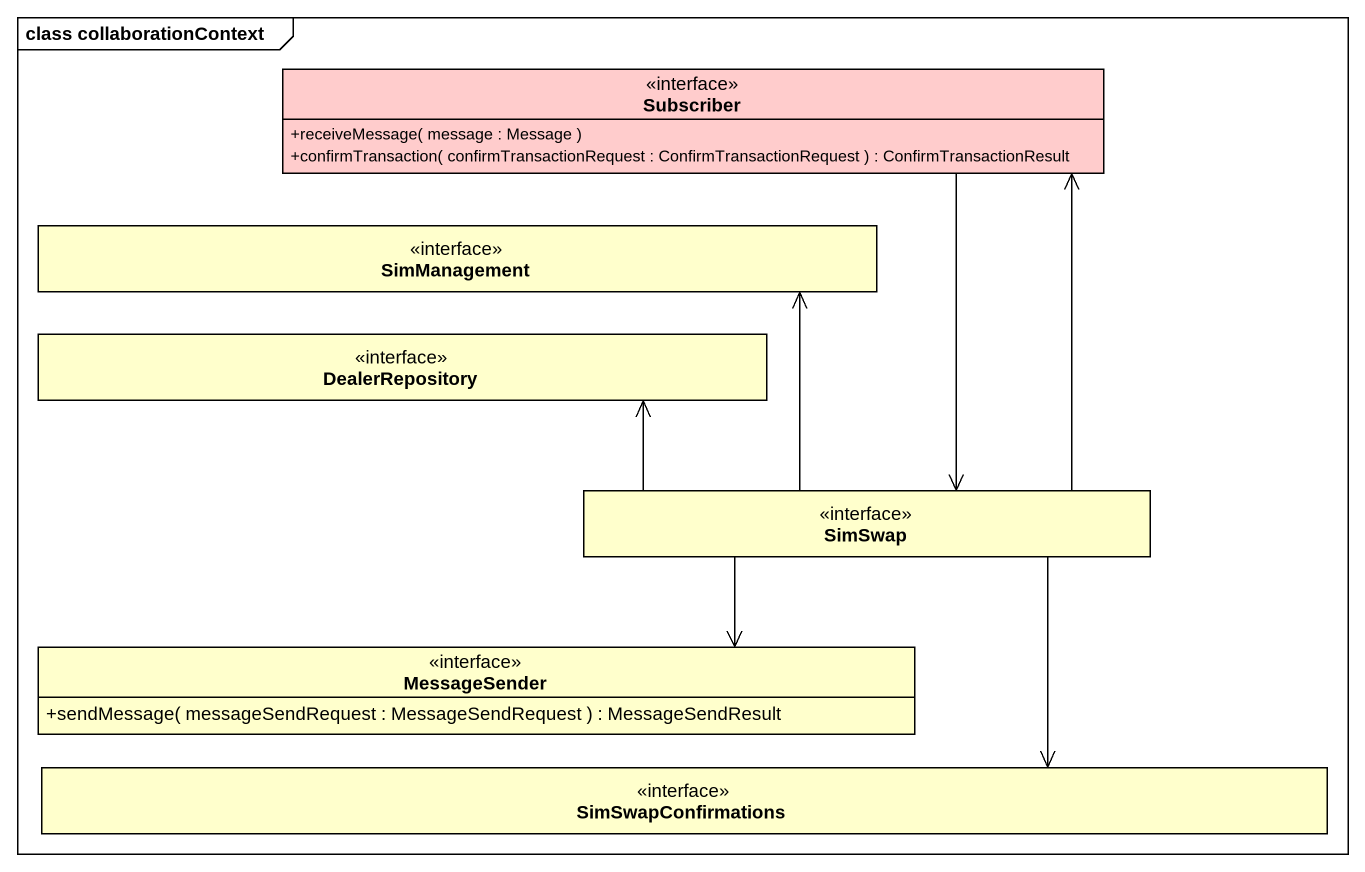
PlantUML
@startuml
mainframe class collaborationContext
hide circle
hide empty members
skinparam classAttributeIconSize 0
interface Subscriber #FFCCCC {
  +receiveMessage( message : Message )
  +confirmTransaction( confirmTransactionRequest : ConfirmTransactionRequest ) : ConfirmTransactionResult
}
interface SimManagement
interface DealerRepository
interface SimSwap #FFFFCC
interface MessageSender {
  +sendMessage( messageSendRequest : MessageSendRequest ) : MessageSendResult
}
interface SimSwapConfirmations
Subscriber --> SimSwap
SimSwap -up-> Subscriber
SimSwap -up-> SimManagement
SimSwap -left-> DealerRepository
SimSwap -left-> MessageSender
SimSwap --> SimSwapConfirmations
@enduml
